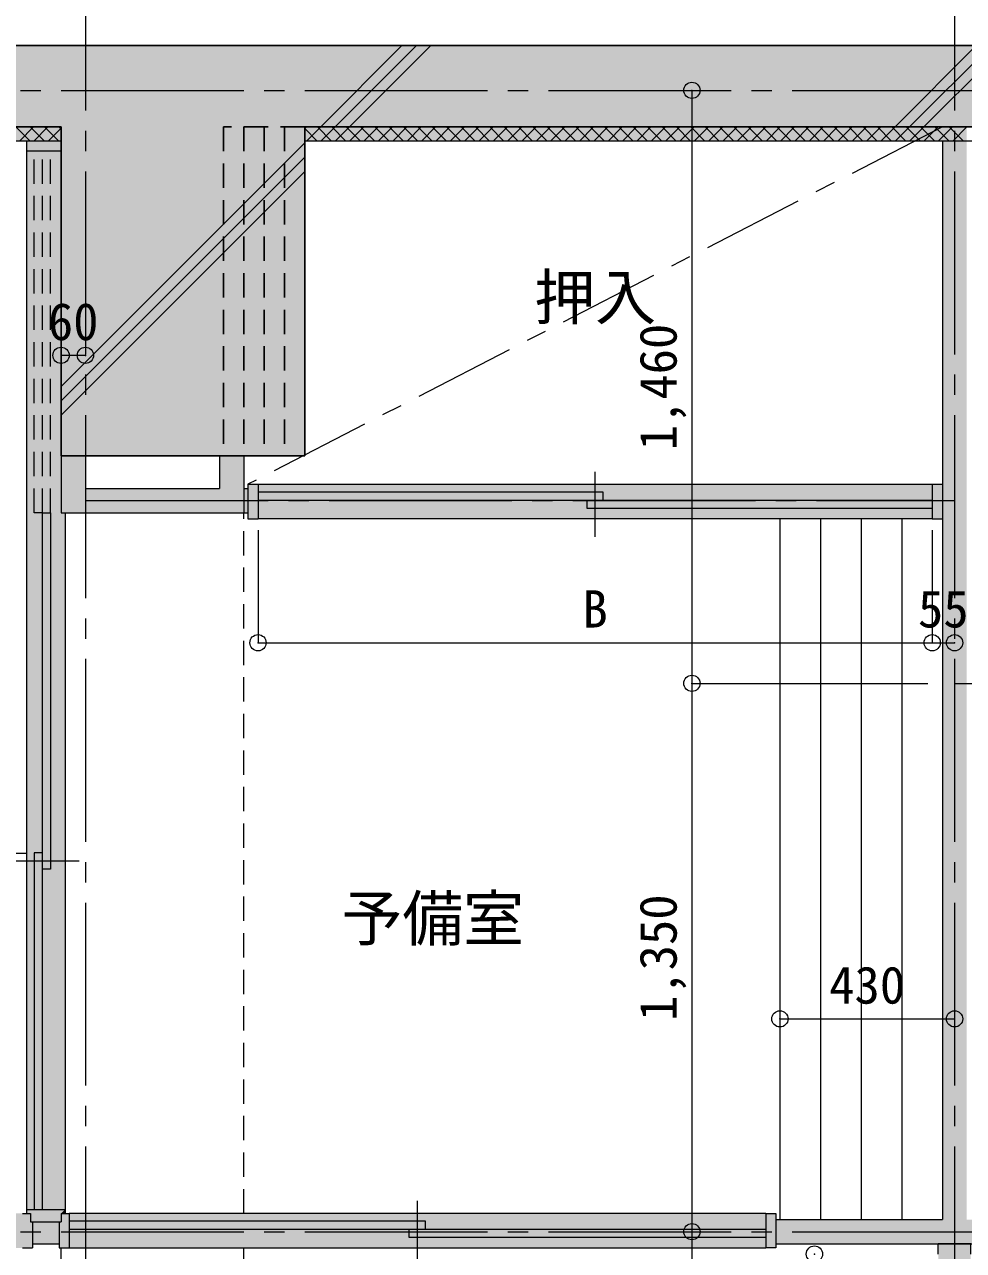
# Model space of a CAD drawing. Units: millimetres at full size, sheet at 1:50. Extents: x -9674 to 9699, y -6794 to 6791.
# Drawn here: x -3182 to -870, y 473 to 3491 of the extents above; entities that cross this region are included whole.
import ezdxf
from ezdxf.enums import TextEntityAlignment as Align

# ---------------------------------------------------------------- set-up
doc = ezdxf.new("R2010")
doc.units = ezdxf.units.MM
doc.header["$LTSCALE"] = 50
doc.header["$PDMODE"] = 32
doc.header["$PDSIZE"] = 40
for name, pattern in [('CHAIN1', [8, 5, -1, 1, -1]), ('CHAIN2', [12, 9, -1, 1, -1]), ('DASHED1', [1.8, 1.2, -0.6])]:
    doc.linetypes.add(name, pattern=pattern)
for name, color, linetype, lineweight in [('1-0_芯', 2, 'DASHED1', 25), ('1-1_躯体', 2, 'Continuous', 25), ('1-2_間仕切', 3, 'Continuous', 18), ('1-3_建具', 3, 'Continuous', 18), ('1-4_仕上げ', 4, 'Continuous', 9), ('1-7_その他', 7, 'DASHED1', 9), ('1-8_ハッチ', 4, 'Continuous', 9), ('1-A_文字', 7, 'Continuous', 9), ('1-B_寸法', 7, 'Continuous', 9), ('1-C_梁', 7, 'DASHED1', 9), ('4-F', 4, 'Continuous', 9)]:
    doc.layers.add(name, color=color, linetype=linetype, lineweight=lineweight)
doc.layers.add('4-0', color=1, linetype='Continuous')
doc.layers.add('4-2', color=4, linetype='Continuous')
doc.styles.add('ＭＳ ゴシック', font='')
doc.styles.get('ＭＳ ゴシック').set_extended_font_data('MS Gothic')

msp = doc.modelspace()

# ---------------------------------------------------------------- linework, layer by layer
at = {"layer": '1-0_芯', "color": 7, "linetype": 'CHAIN2', "lineweight": 9}
for p, q in [((-3032.5, 4329.12), (-3032.5, -3890.88)), ((-892.5, 4329.12), (-892.5, -3890.88)), ((-8492.5, 3329.12), (8517.5, 3329.12)), ((-3032.5, 2319.12), (-892.5, 2319.12)), ((-892.5, 1869.12), (2286.5, 1869.12)), ((-8492.5, 519.12), (3087.5, 519.12))]:
    msp.add_line(p, q, dxfattribs=at)
at = {"layer": '1-1_躯体'}
for p, q in [((-3092.5, 3239.12), (-6692.5, 3239.12)), ((-3092.5, 3239.12), (-3092.5, 2429.12)), ((-2492.5, 3239.12), (-2492.5, 2429.12)), ((1857.5, 3239.12), (-2492.5, 3239.12)), ((-3092.5, 2429.12), (-2492.5, 2429.12))]:
    msp.add_line(p, q, dxfattribs=at)
at = {"layer": '1-1_躯体', "linetype": 'DASHED1'}
for p, q in [((-2692.5, 3239.12), (-2692.5, 2429.12)), ((-2492.5, 3239.12), (-2692.5, 3239.12)), ((-2642.5, 3239.12), (-2642.5, 2429.12)), ((-2592.5, 3239.12), (-2592.5, 2429.12)), ((-2542.5, 3239.12), (-2542.5, 2429.12))]:
    msp.add_line(p, q, dxfattribs=at)
at = {"layer": '1-1_躯体'}
msp.add_lwpolyline([(6707.5, 3439.12), (-7292.5, 3439.12), (-7292.5, 2434.12)], dxfattribs=at)
at = {"layer": '1-2_間仕切'}
for p, q in [((-922.5, 3204.12), (-922.5, 549.12)), ((-3092.5, 2429.12), (-3092.5, 2289.12)), ((-2702.5, 2429.12), (-2702.5, 2349.12)), ((-2642.5, 2429.12), (-2642.5, 2289.12)), ((-2642.5, 2349.12), (-2632.5, 2349.12)), ((-3092.5, 2289.12), (-2642.5, 2289.12)), ((-2642.5, 2289.12), (-2632.5, 2289.12)), ((-1332.5, 549.12), (-922.5, 549.12)), ((-1332.5, 489.12), (907.5, 489.12))]:
    msp.add_line(p, q, dxfattribs=at)
msp.add_lwpolyline([(-3032.5, 2429.12), (-3032.5, 2349.12), (-2702.5, 2349.12)], dxfattribs=at)
at = {"layer": '1-3_建具'}
for p, q in [((-3092.5, 3179.12), (-3177.5, 3179.12)), ((-2632.5, 2359.12), (-2607.5, 2359.12)), ((-2632.5, 2359.12), (-2632.5, 2274.12)), ((-2607.5, 2359.12), (-2607.5, 2274.12)), ((-947.5, 2359.12), (-947.5, 2274.12)), ((-947.5, 2359.12), (-922.5, 2359.12)), ((-1757.5, 2339.95), (-2607.5, 2339.95)), ((-1757.5, 2319.95), (-1757.5, 2339.95)), ((-2607.5, 2319.95), (-1757.5, 2319.95)), ((-1797.5, 2299.95), (-1797.5, 2319.95)), ((-1797.5, 2319.95), (-947.5, 2319.95)), ((-947.5, 2299.95), (-1797.5, 2299.95)), ((-3138.33, 1411.62), (-3138.33, 2289.12)), ((-3138.33, 2289.12), (-3118.33, 2289.12)), ((-3118.33, 2289.12), (-3118.33, 1411.62)), ((-2632.5, 2274.12), (-2607.5, 2274.12)), ((-947.5, 2274.12), (-922.5, 2274.12)), ((-3138.33, 1451.62), (-3158.33, 1451.62)), ((-3158.33, 1451.62), (-3158.33, 574.12)), ((-3138.33, 574.12), (-3138.33, 1451.62)), ((-3118.33, 1411.62), (-3138.33, 1411.62)), ((-3177.5, 574.12), (-3082.5, 574.12)), ((-3177.5, 574.12), (-3177.5, 564.12)), ((-3082.5, 574.12), (-3082.5, 564.12)), ((-3187.5, 564.12), (-3177.5, 564.12)), ((-3092.5, 564.12), (-3092.5, 543.12)), ((-3092.5, 564.12), (-3082.5, 564.12)), ((-2195, 544.95), (-3072.5, 544.95)), ((-2195, 524.95), (-2195, 544.95)), ((-1357.5, 564.12), (-1357.5, 479.12)), ((-1357.5, 564.12), (-1332.5, 564.12)), ((-1332.5, 564.12), (-1332.5, 479.12)), ((-3167.5, 543.12), (-3092.5, 543.12)), ((-3162.5, 543.12), (-3162.5, 479.12)), ((-3097.5, 543.12), (-3097.5, 479.12)), ((-3072.5, 524.95), (-2195, 524.95)), ((-2235, 504.95), (-2235, 524.95)), ((-2235, 524.95), (-1357.5, 524.95)), ((-3162.5, 489.12), (-3097.5, 489.12)), ((-1357.5, 504.95), (-2235, 504.95)), ((-932.5, 464.12), (-932.5, 489.12)), ((-3187.5, 479.12), (-3162.5, 479.12)), ((-3097.5, 479.12), (-3072.5, 479.12)), ((-1332.5, 479.12), (-1357.5, 479.12))]:
    msp.add_line(p, q, dxfattribs=at)
at = {"layer": '1-3_建具', "color": 7, "lineweight": 9}
for p, q in [((-3177.5, 3179.12), (-3177.5, 574.12)), ((-1777.5, 2229.95), (-1777.5, 2389.95)), ((-2607.5, 2359.12), (-947.5, 2359.12)), ((-3082.5, 2289.12), (-3082.5, 574.12)), ((-947.5, 2274.12), (-2607.5, 2274.12)), ((-3048.33, 1431.62), (-3208.33, 1431.62)), ((-2215, 434.95), (-2215, 594.95)), ((-1357.5, 564.12), (-3072.5, 564.12)), ((-3072.5, 479.12), (-1357.5, 479.12))]:
    msp.add_line(p, q, dxfattribs=at)
at = {"layer": '1-3_建具', "linetype": 'DASHED1'}
for p, q in [((-3158.33, 2289.12), (-3158.33, 3179.12)), ((-3138.33, 2289.12), (-3138.33, 3179.12)), ((-3118.33, 2289.12), (-3118.33, 3179.12)), ((-3138.33, 2289.12), (-3158.33, 2289.12))]:
    msp.add_line(p, q, dxfattribs=at)
at = {"layer": '1-3_建具'}
for points in [[(-3092.5, 3204.12), (-3177.5, 3204.12), (-3177.5, 3179.12)], [(-3177.5, 564.12), (-3167.5, 564.12), (-3167.5, 543.12)], [(-3082.5, 564.12), (-3072.5, 564.12), (-3072.5, 479.12)], [(-852.5, 464.12), (-852.5, 489.12), (-932.5, 489.12)]]:
    msp.add_lwpolyline(points, dxfattribs=at)
at = {"layer": '1-4_仕上げ'}
for p, q in [((-1322.5, 2274.12), (-1322.5, 549.12)), ((-1222.5, 2274.12), (-1222.5, 549.12)), ((-1122.5, 2274.12), (-1122.5, 549.12)), ((-1022.5, 2274.12), (-1022.5, 549.12)), ((-6645.5, 1450.79), (-3177.5, 1450.79))]:
    msp.add_line(p, q, dxfattribs=at)
at = {"layer": '1-7_その他', "color": 4, "linetype": 'CHAIN1'}
msp.add_line((-922.5, 3239.12), (-2632.5, 2359.12), dxfattribs=at)
at = {"layer": '1-8_ハッチ'}
for p, q in [((-2453.09, 3239.12), (-2253.09, 3439.12)), ((-2417.73, 3239.12), (-2217.73, 3439.12)), ((-2382.38, 3239.12), (-2182.38, 3439.12)), ((-1038.88, 3239.12), (-838.88, 3439.12)), ((-1003.52, 3239.12), (-803.52, 3439.12)), ((-968.16, 3239.12), (-768.16, 3439.12)), ((-3203.77, 3239.12), (-3168.77, 3204.12)), ((-3195.2, 3204.12), (-3160.2, 3239.12)), ((-3168.41, 3239.12), (-3133.41, 3204.12)), ((-3159.84, 3204.12), (-3124.84, 3239.12)), ((-3133.05, 3239.12), (-3098.05, 3204.12)), ((-3124.48, 3204.12), (-3092.5, 3236.11)), ((-3097.7, 3239.12), (-3092.5, 3233.92)), ((-2492.5, 3235.06), (-2488.44, 3239.12)), ((-2492.5, 3234.96), (-2461.66, 3204.12)), ((-2488.09, 3204.12), (-2453.09, 3239.12)), ((-2461.3, 3239.12), (-2426.3, 3204.12)), ((-2452.73, 3204.12), (-2417.73, 3239.12)), ((-2425.95, 3239.12), (-2390.95, 3204.12)), ((-2417.38, 3204.12), (-2382.38, 3239.12)), ((-2390.59, 3239.12), (-2355.59, 3204.12)), ((-2382.02, 3204.12), (-2347.02, 3239.12)), ((-2355.24, 3239.12), (-2320.24, 3204.12)), ((-2346.67, 3204.12), (-2311.67, 3239.12)), ((-2319.88, 3239.12), (-2284.88, 3204.12)), ((-2311.31, 3204.12), (-2276.31, 3239.12)), ((-2284.53, 3239.12), (-2249.53, 3204.12)), ((-2275.96, 3204.12), (-2240.96, 3239.12)), ((-2249.17, 3239.12), (-2214.17, 3204.12)), ((-2240.6, 3204.12), (-2205.6, 3239.12)), ((-2213.82, 3239.12), (-2178.82, 3204.12)), ((-2205.25, 3204.12), (-2170.25, 3239.12)), ((-2178.46, 3239.12), (-2143.46, 3204.12)), ((-2169.89, 3204.12), (-2134.89, 3239.12)), ((-2143.11, 3239.12), (-2108.11, 3204.12)), ((-2134.54, 3204.12), (-2099.54, 3239.12)), ((-2107.75, 3239.12), (-2072.75, 3204.12)), ((-2099.18, 3204.12), (-2064.18, 3239.12)), ((-2072.39, 3239.12), (-2037.39, 3204.12)), ((-2063.82, 3204.12), (-2028.82, 3239.12)), ((-2037.04, 3239.12), (-2002.04, 3204.12)), ((-2028.47, 3204.12), (-1993.47, 3239.12)), ((-2001.68, 3239.12), (-1966.68, 3204.12)), ((-1993.11, 3204.12), (-1958.11, 3239.12)), ((-1966.33, 3239.12), (-1931.33, 3204.12)), ((-1957.76, 3204.12), (-1922.76, 3239.12)), ((-1930.97, 3239.12), (-1895.97, 3204.12)), ((-1922.4, 3204.12), (-1887.4, 3239.12)), ((-1895.62, 3239.12), (-1860.62, 3204.12)), ((-1887.05, 3204.12), (-1852.05, 3239.12)), ((-1860.26, 3239.12), (-1825.26, 3204.12)), ((-1851.69, 3204.12), (-1816.69, 3239.12)), ((-1824.91, 3239.12), (-1789.91, 3204.12)), ((-1816.34, 3204.12), (-1781.34, 3239.12)), ((-1789.55, 3239.12), (-1754.55, 3204.12)), ((-1780.98, 3204.12), (-1745.98, 3239.12)), ((-1754.2, 3239.12), (-1719.2, 3204.12)), ((-1745.63, 3204.12), (-1710.63, 3239.12)), ((-1718.84, 3239.12), (-1683.84, 3204.12)), ((-1710.27, 3204.12), (-1675.27, 3239.12)), ((-1683.49, 3239.12), (-1648.49, 3204.12)), ((-1674.92, 3204.12), (-1639.92, 3239.12)), ((-1648.13, 3239.12), (-1613.13, 3204.12)), ((-1639.56, 3204.12), (-1604.56, 3239.12)), ((-1612.78, 3239.12), (-1577.78, 3204.12)), ((-1604.21, 3204.12), (-1569.21, 3239.12)), ((-1577.42, 3239.12), (-1542.42, 3204.12)), ((-1568.85, 3204.12), (-1533.85, 3239.12)), ((-1542.06, 3239.12), (-1507.06, 3204.12)), ((-1533.49, 3204.12), (-1498.49, 3239.12)), ((-1506.71, 3239.12), (-1471.71, 3204.12)), ((-1498.14, 3204.12), (-1463.14, 3239.12)), ((-1471.35, 3239.12), (-1436.35, 3204.12)), ((-1462.78, 3204.12), (-1427.78, 3239.12)), ((-1436, 3239.12), (-1401, 3204.12)), ((-1427.43, 3204.12), (-1392.43, 3239.12)), ((-1400.64, 3239.12), (-1365.64, 3204.12)), ((-1392.07, 3204.12), (-1357.07, 3239.12)), ((-1365.29, 3239.12), (-1330.29, 3204.12)), ((-1356.72, 3204.12), (-1321.72, 3239.12)), ((-1329.93, 3239.12), (-1294.93, 3204.12)), ((-1321.36, 3204.12), (-1286.36, 3239.12)), ((-1294.58, 3239.12), (-1259.58, 3204.12)), ((-1286.01, 3204.12), (-1251.01, 3239.12)), ((-1259.22, 3239.12), (-1224.22, 3204.12)), ((-1250.65, 3204.12), (-1215.65, 3239.12)), ((-1223.87, 3239.12), (-1188.87, 3204.12)), ((-1215.3, 3204.12), (-1180.3, 3239.12)), ((-1188.51, 3239.12), (-1153.51, 3204.12)), ((-1179.94, 3204.12), (-1144.94, 3239.12)), ((-1153.16, 3239.12), (-1118.16, 3204.12)), ((-1144.59, 3204.12), (-1109.59, 3239.12)), ((-1117.8, 3239.12), (-1082.8, 3204.12)), ((-1109.23, 3204.12), (-1074.23, 3239.12)), ((-1082.45, 3239.12), (-1047.45, 3204.12)), ((-1073.88, 3204.12), (-1038.88, 3239.12)), ((-1047.09, 3239.12), (-1012.09, 3204.12)), ((-1038.52, 3204.12), (-1003.52, 3239.12)), ((-1011.73, 3239.12), (-976.73, 3204.12)), ((-1003.16, 3204.12), (-968.16, 3239.12)), ((-976.38, 3239.12), (-941.38, 3204.12)), ((-967.81, 3204.12), (-932.81, 3239.12)), ((-941.02, 3239.12), (-906.02, 3204.12)), ((-932.45, 3204.12), (-897.45, 3239.12)), ((-905.67, 3239.12), (-870.67, 3204.12)), ((-897.1, 3204.12), (-862.1, 3239.12)), ((-3092.5, 2599.71), (-2492.5, 3199.71)), ((1857.5, 3204.12), (-2492.5, 3204.12)), ((-3092.5, 2564.35), (-2492.5, 3164.35)), ((-3092.5, 2529), (-2492.5, 3129))]:
    msp.add_line(p, q, dxfattribs=at)
msp.add_lwpolyline([(-3092.5, 3204.12), (-6657.5, 3204.12), (-6657.5, 2479.12)], dxfattribs=at)
at = {"layer": '1-B_寸法'}
for p, q in [((-1539.2, 3329.12), (-1539.2, 1869.12)), ((-3032.5, 2676.66), (-3092.5, 2676.66)), ((-2607.5, 2245.97), (-2607.5, 1969.12)), ((-947.5, 2245.97), (-947.5, 1969.12)), ((-2607.5, 1969.12), (-947.5, 1969.12)), ((-947.5, 1969.12), (-892.5, 1969.12)), ((-1539.2, 1869.12), (-1539.2, 519.12)), ((-1539.2, 1869.12), (-958.25, 1869.12)), ((-1322.5, 1043.11), (-892.5, 1043.11)), ((-1539.2, 519.12), (-1539.2, -390.88))]:
    msp.add_line(p, q, dxfattribs=at)
at = {"layer": '1-B_寸法', "color": 3}
for p in [(-1539.2, 3329.12), (-3092.5, 2676.66), (-3032.5, 2676.66), (-2607.5, 1969.12), (-947.5, 1969.12), (-892.5, 1969.12), (-1539.2, 1869.12), (-1322.5, 1043.11), (-892.5, 1043.11), (-1539.2, 519.12), (-1237.5, 464.12)]:
    msp.add_point(p, dxfattribs=at)
at = {"layer": '1-C_梁'}
for p, q in [((-2642.5, 564.12), (-2642.5, 2289.12)), ((-3092.5, -1990.88), (-3092.5, 479.12)), ((-2642.5, -1990.88), (-2642.5, 479.12))]:
    msp.add_line(p, q, dxfattribs=at)
at = {"layer": '4-0'}
for points in [[(-7292.5, 3439.12), (-6692.5, 3239.12), (-3092.5, 3239.12)], [(-7292.5, 3439.12), (-3092.5, 3239.12), (1857.5, 3239.12)], [(-7292.5, 3439.12), (1857.5, 3239.12), (6207.5, 3239.12)], [(6707.5, 3439.12), (-7292.5, 3439.12), (6207.5, 3239.12)], [(-3092.5, 2429.12), (-2492.5, 2429.12), (-2492.5, 3239.12)], [(-3092.5, 3239.12), (-3092.5, 2429.12), (-2492.5, 3239.12)]]:
    msp.add_solid(points, dxfattribs=at)
at = {"layer": '4-2'}
for points in [[(-3167.5, 3229.12), (-3177.5, 574.12), (-3092.5, 3239.12)], [(-3177.5, 574.12), (-3092.5, 2289.12), (-3092.5, 3239.12)], [(-3177.5, 3229.12), (-3167.5, 3229.12), (-3177.5, 3239.12), (-3092.5, 3239.12)], [(-922.5, 549.12), (-862.5, 549.12), (-922.5, 3239.12), (-862.5, 3239.12)], [(-3167.5, 3229.12), (-3177.5, 3229.12), (-3177.5, 574.12)], [(-3032.5, 2429.12), (-3092.5, 2429.12), (-3092.5, 2289.12)], [(-3092.5, 2289.12), (-3032.5, 2349.12), (-3032.5, 2429.12)], [(-2642.5, 2349.12), (-2642.5, 2429.12), (-2702.5, 2429.12)], [(-2642.5, 2349.12), (-2702.5, 2429.12), (-2702.5, 2349.12)], [(-2632.5, 2274.12), (-2632.5, 2359.12), (-922.5, 2274.12), (-922.5, 2359.12)], [(-3092.5, 2289.12), (-2632.5, 2289.12), (-2632.5, 2349.12)], [(-3092.5, 2289.12), (-2632.5, 2349.12), (-2642.5, 2349.12)], [(-3092.5, 2289.12), (-2642.5, 2349.12), (-3032.5, 2349.12)], [(-3177.5, 574.12), (-3082.5, 574.12), (-3082.5, 2289.12)], [(-3177.5, 574.12), (-3082.5, 2289.12), (-3092.5, 2289.12)], [(-3092.5, 564.12), (-3082.5, 574.12), (-3177.5, 574.12)], [(-3092.5, 564.12), (-3177.5, 574.12), (-3177.5, 564.12)], [(-3092.5, 564.12), (-3082.5, 564.12), (-3082.5, 574.12)], [(-3167.5, 543.12), (-3167.5, 564.12), (-4912.5, 564.12)], [(-3167.5, 543.12), (-4912.5, 564.12), (-4912.5, 479.12)], [(-3167.5, 543.12), (-3092.5, 543.12), (-3092.5, 564.12)], [(-3092.5, 564.12), (-3167.5, 564.12), (-3167.5, 543.12)], [(-1332.5, 479.12), (-1332.5, 564.12), (-3092.5, 564.12)], [(-1332.5, 479.12), (-3092.5, 564.12), (-3092.5, 543.12)], [(-1332.5, 549.12), (-1332.5, 489.12), (907.5, 489.12)], [(-1332.5, 549.12), (907.5, 489.12), (907.5, 501.62)], [(-1332.5, 549.12), (907.5, 501.62), (945, 501.62)], [(-1332.5, 549.12), (945, 501.62), (945, 549.12)], [(-3167.5, 543.12), (-4912.5, 479.12), (-3162.5, 479.12)], [(-3162.5, 479.12), (-3162.5, 543.12), (-3167.5, 543.12)], [(-3162.5, 543.12), (-3097.5, 543.12), (-3162.5, 489.12), (-3097.5, 489.12)], [(-3097.5, 543.12), (-3097.5, 479.12), (-1332.5, 479.12)], [(-1332.5, 479.12), (-3092.5, 543.12), (-3097.5, 543.12)], [(-932.5, -360.88), (-852.5, -360.88), (-932.5, 489.12), (-852.5, 489.12)]]:
    msp.add_solid(points, dxfattribs=at)
at = {"layer": '4-F'}
for points in [[(-6657.5, 3239.12), (-6657.5, 3204.12), (-3177.5, 3239.12), (-3177.5, 3204.12)], [(-2492.5, 3239.12), (-2492.5, 3204.12), (-922.5, 3239.12), (-922.5, 3204.12)]]:
    msp.add_solid(points, dxfattribs=at)

# ---------------------------------------------------------------- texts
at = {"layer": '1-A_文字', "style": 'ＭＳ ゴシック'}
for s, p in [('押入', (-1927.5, 2731.62)), ('予備室', (-2402.36, 1202.57))]:
    msp.add_text(s, height=110, dxfattribs=at).set_placement(p, align=Align.BOTTOM_LEFT)
at = {"layer": '1-B_寸法', "style": 'ＭＳ ゴシック'}
for s, p in [('60', (-3125, 2686.66)), ('B', (-1808.75, 1979.12)), ('55', (-982.5, 1979.12)), ('430', (-1201.25, 1053.11))]:
    msp.add_text(s, height=91.64, dxfattribs=at).set_placement(p, align=Align.BOTTOM_LEFT)
for s, p in [('1,460', (-1549.2, 2442.87)), ('1,350', (-1549.2, 1037.87))]:
    msp.add_text(s, height=91.64, rotation=90, dxfattribs=at).set_placement(p, align=Align.BOTTOM_LEFT)

doc.saveas('drawing.dxf')
